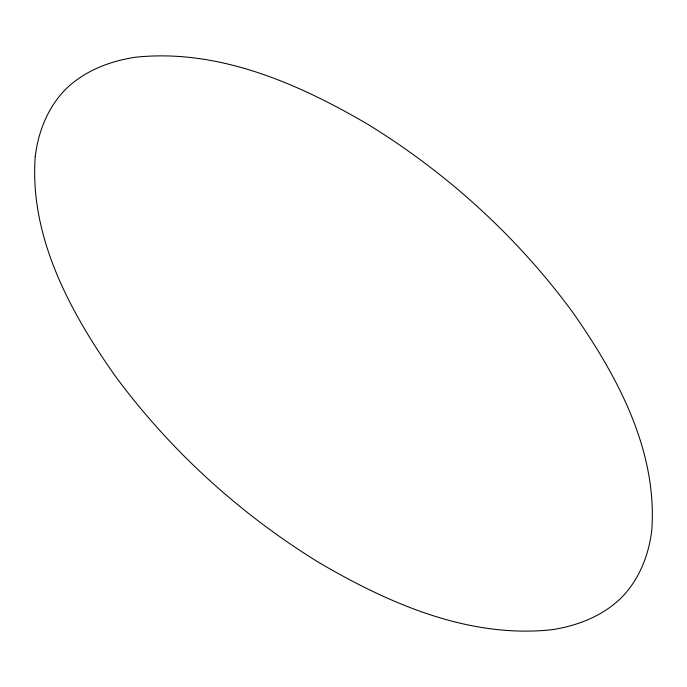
<?xml version="1.0" encoding="UTF-8"?>
<svg xmlns="http://www.w3.org/2000/svg" width="687" height="687" viewBox="0 0 687 687"><rect width="100%" height="100%" fill="white"/><g stroke="black" fill="none" stroke-linecap="round" stroke-linejoin="round"><path stroke-width="1.03" d="M35.243 156.55C29.309 236.8 70.005 311.64 114.695 375.274C169.826 450.2 239.849 513.945 319.077 562.619C388.842 603.538 468.817 638.524 551.498 629.773C577.097 625.96 602.31 616.222 621.117 597.982C639.047 579.931 648.743 555.431 651.757 530.45C657.691 450.2 616.995 375.36 572.305 311.726C517.174 236.8 447.151 173.055 367.923 124.381C298.158 83.462 218.183 48.476 135.502 57.227C109.903 61.04 84.69 70.778 65.883 89.018C47.953 107.069 38.257 131.569 35.243 156.55"/></g></svg>
